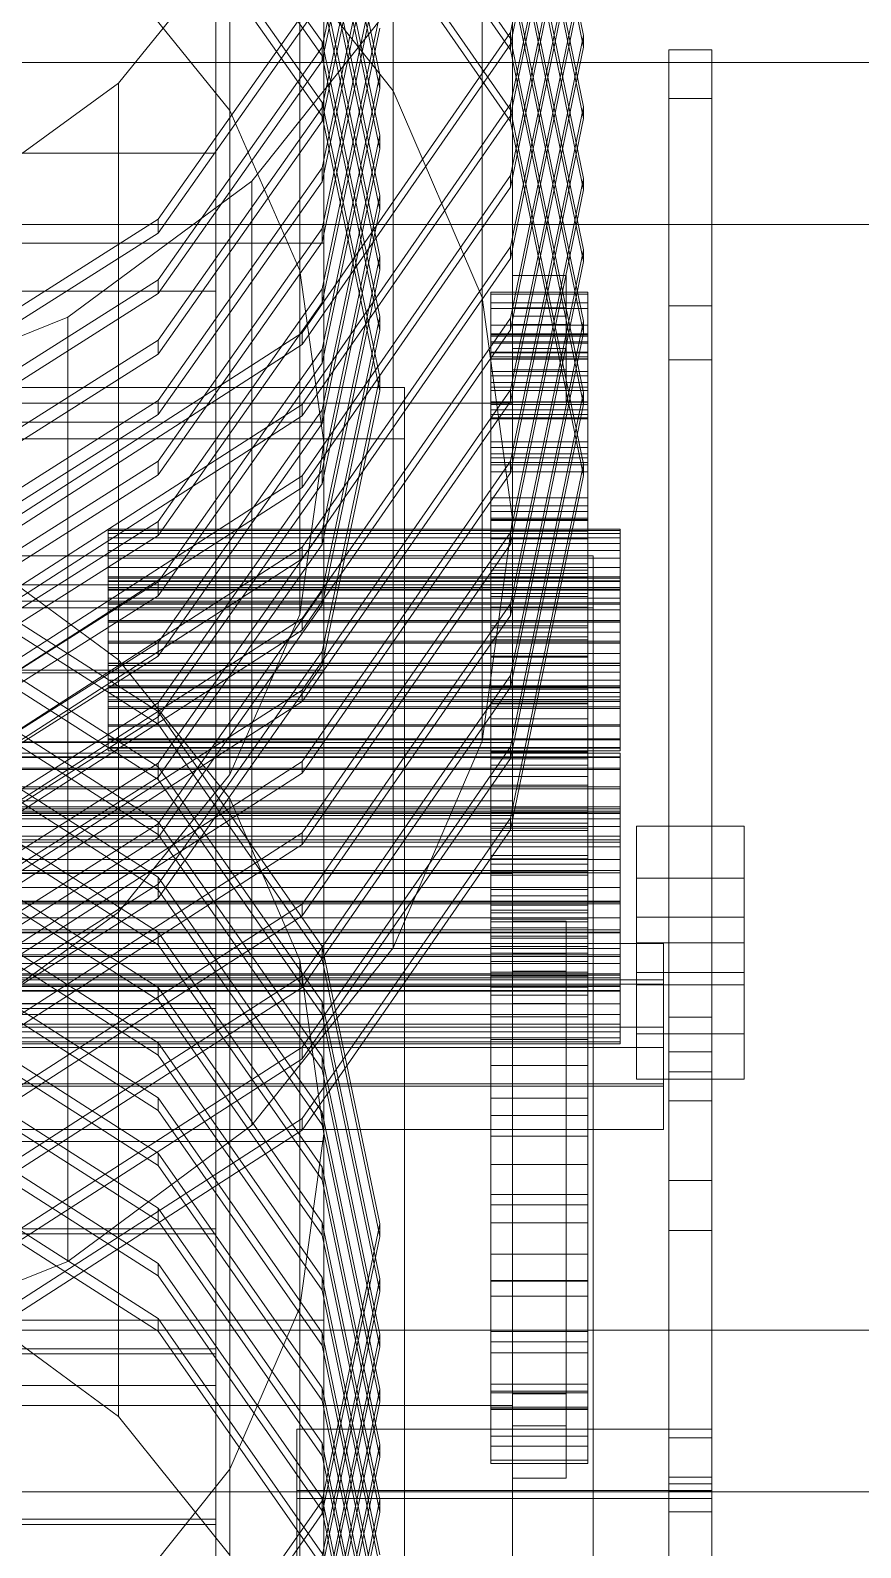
# Model space of a CAD drawing. Header units: millimetres. Extents: x -2500 to 58855, y -53268 to 6837.
# Drawn here: x 705.6 to 859.6, y -32625.3 to -32344 of the extents above; entities that cross this region are included whole.
import ezdxf

# ---------------------------------------------------------------- set-up
doc = ezdxf.new("R2010")
doc.units = ezdxf.units.MM
for name, color, linetype, lineweight in [('frontal_C01', 7, 'Continuous', 0), ('frontal_C02', 7, 'Continuous', 0), ('frontal_C03', 7, 'Continuous', 0), ('frontal_secador', 7, 'Continuous', 0)]:
    doc.layers.add(name, color=color, linetype=linetype, lineweight=lineweight)

msp = doc.modelspace()

# ---------------------------------------------------------------- linework, layer by layer
at = {"layer": 'frontal_C01'}
for p, q in [((742.583, -32358.851), (742.583, -32205.168)), ((755.57, -32388.554), (755.57, -32234.871)), ((760, -32266.746), (760, -32420.43)), ((759.713, -32347.102), (770.4, -32296.202)), ((755.57, -32452.305), (755.57, -32298.621)), ((770.4, -32298.763), (759.713, -32349.664)), ((770.4, -32352.232), (759.713, -32301.332)), ((759.713, -32346.156), (729.278, -32303.005)), ((759.713, -32303.893), (770.4, -32354.794)), ((729.278, -32305.567), (759.713, -32348.718)), ((759.713, -32358.308), (770.4, -32307.408)), ((770.4, -32309.969), (759.713, -32360.87)), ((770.4, -32363.439), (759.713, -32312.538)), ((759.713, -32357.363), (729.278, -32314.211)), ((759.713, -32315.1), (770.4, -32366)), ((729.278, -32316.773), (759.713, -32359.924)), ((759.713, -32369.515), (770.4, -32318.614)), ((770.4, -32321.176), (759.713, -32372.076)), ((770.4, -32374.645), (759.713, -32323.744)), ((759.713, -32326.306), (770.4, -32377.206)), ((721.924, -32353.831), (742.583, -32328.324)), ((740, -32328.308), (740, -32392.343)), ((740, -32328.308), (740, -32525.358)), ((742.583, -32482.008), (742.583, -32328.324)), ((759.713, -32380.721), (770.4, -32329.82)), ((721.924, -32333.345), (742.583, -32358.851)), ((770.4, -32332.382), (759.713, -32383.282)), ((729.278, -32379.048), (759.713, -32335.896)), ((770.4, -32385.851), (759.713, -32334.95)), ((759.713, -32338.458), (729.278, -32381.609)), ((759.713, -32337.512), (770.4, -32388.412)), ((759.713, -32391.927), (770.4, -32341.026)), ((770.4, -32343.588), (759.713, -32394.488)), ((729.278, -32390.254), (759.713, -32347.102)), ((770.4, -32397.057), (759.713, -32346.156)), ((759.713, -32348.718), (759.713, -32346.156)), ((759.713, -32349.664), (759.713, -32347.102)), ((759.713, -32349.664), (729.278, -32392.815)), ((759.713, -32348.718), (770.4, -32399.618)), ((824, -32557.274), (824, -32347.62)), ((824, -32347.62), (832, -32347.62)), ((824, -32347.62), (824, -32405.117)), ((832, -32347.62), (832, -32557.274)), ((832, -32405.117), (832, -32347.62)), ((759.713, -32403.133), (770.4, -32352.232)), ((770.4, -32352.232), (770.4, -32354.794)), ((695, -32373.403), (721.924, -32353.831)), ((721.924, -32507.514), (721.924, -32353.831)), ((770.4, -32354.794), (759.713, -32405.694)), ((729.278, -32401.46), (759.713, -32358.308)), ((770.4, -32408.263), (759.713, -32357.363)), ((759.713, -32359.924), (759.713, -32357.363)), ((759.713, -32360.87), (759.713, -32358.308)), ((759.713, -32360.87), (729.278, -32404.021)), ((742.583, -32358.851), (755.57, -32388.554)), ((759.713, -32359.924), (770.4, -32410.824)), ((759.713, -32414.339), (770.4, -32363.439)), ((770.4, -32363.439), (770.4, -32366)), ((770.4, -32366), (759.713, -32416.9)), ((729.278, -32412.666), (759.713, -32369.515)), ((759.713, -32372.076), (759.713, -32369.515)), ((759.713, -32372.076), (729.278, -32415.227)), ((759.713, -32425.545), (770.4, -32374.645)), ((770.4, -32374.645), (770.4, -32377.206)), ((770.4, -32377.206), (759.713, -32428.106)), ((683.729, -32407.88), (729.278, -32379.048)), ((729.278, -32381.609), (729.278, -32379.048)), ((729.278, -32423.872), (759.713, -32380.721)), ((759.713, -32383.282), (759.713, -32380.721)), ((500, -32383.499), (760, -32383.499)), ((729.278, -32381.609), (683.729, -32410.442)), ((759.713, -32383.282), (729.278, -32426.433)), ((760, -32383.499), (760, -32549.99)), ((760, -32383.499), (760, -32416.657)), ((759.713, -32436.751), (770.4, -32385.851)), ((770.4, -32385.851), (770.4, -32388.412)), ((755.57, -32388.554), (760, -32420.43)), ((770.4, -32388.412), (759.713, -32439.313)), ((795, -32395.456), (795, -32389.457)), ((795, -32389.457), (805, -32389.457)), ((795, -32389.457), (795, -32406.96)), ((805, -32389.457), (805, -32395.456)), ((805, -32406.96), (805, -32389.457)), ((740, -32392.343), (520, -32392.343)), ((683.729, -32419.086), (729.278, -32390.254)), ((729.278, -32392.815), (729.278, -32390.254)), ((729.278, -32435.078), (759.713, -32391.927)), ((740, -32589.393), (740, -32392.343)), ((759.713, -32394.488), (759.713, -32391.927)), ((729.278, -32392.815), (683.729, -32421.648)), ((759.713, -32394.488), (729.278, -32437.639)), ((791, -32392.95), (791, -32392.581)), ((791, -32392.581), (791, -32394.512)), ((791, -32392.581), (809, -32392.581)), ((791, -32395.606), (791, -32392.95)), ((791, -32392.95), (809, -32392.95)), ((791, -32394.512), (791, -32398.67)), ((791, -32394.512), (809, -32394.512)), ((809, -32394.512), (809, -32392.581)), ((809, -32392.581), (809, -32392.95)), ((809, -32392.95), (809, -32395.606)), ((809, -32398.67), (809, -32394.512)), ((759.713, -32447.957), (770.4, -32397.057)), ((770.4, -32397.057), (770.4, -32399.618)), ((791, -32400.446), (791, -32395.606)), ((791, -32395.606), (809, -32395.606)), ((805, -32395.456), (795, -32395.456)), ((795, -32395.456), (795, -32412.959)), ((805, -32395.456), (805, -32412.959)), ((809, -32395.606), (809, -32400.446)), ((770.4, -32399.618), (759.713, -32450.519)), ((791, -32398.67), (791, -32404.895)), ((791, -32398.67), (809, -32398.67)), ((791, -32407.284), (791, -32400.446)), ((791, -32400.446), (809, -32400.446)), ((809, -32404.895), (809, -32398.67)), ((809, -32400.446), (809, -32407.284)), ((683.729, -32430.292), (729.278, -32401.46)), ((729.278, -32404.021), (729.278, -32401.46)), ((729.278, -32446.284), (759.713, -32403.133)), ((759.713, -32405.694), (759.713, -32403.133)), ((729.278, -32404.021), (683.729, -32432.854)), ((759.713, -32405.694), (729.278, -32448.846)), ((791, -32404.895), (791, -32412.947)), ((791, -32404.895), (809, -32404.895)), ((809, -32412.947), (809, -32404.895)), ((832, -32405.117), (824, -32405.117)), ((824, -32405.117), (824, -32614.772)), ((832, -32614.772), (832, -32405.117)), ((759.713, -32459.163), (770.4, -32408.263)), ((770.4, -32408.263), (770.4, -32410.824)), ((791, -32415.858), (791, -32407.284)), ((791, -32407.284), (809, -32407.284)), ((805, -32406.96), (795, -32406.96)), ((795, -32406.96), (795, -32412.959)), ((805, -32412.959), (805, -32406.96)), ((809, -32407.284), (809, -32415.858)), ((485, -32410.253), (775, -32410.253)), ((770.4, -32410.824), (759.713, -32461.725)), ((775, -32410.253), (775, -32653.586)), ((775, -32410.253), (775, -32419.727)), ((791, -32410.783), (791, -32410.167)), ((791, -32410.167), (791, -32413.386)), ((791, -32410.167), (809, -32410.167)), ((791, -32415.209), (791, -32410.783)), ((791, -32410.783), (809, -32410.783)), ((809, -32413.386), (809, -32410.167)), ((809, -32410.167), (809, -32410.783)), ((809, -32410.783), (809, -32415.209)), ((683.729, -32441.499), (729.278, -32412.666)), ((729.278, -32415.227), (729.278, -32412.666)), ((729.278, -32457.49), (759.713, -32414.339)), ((759.713, -32416.9), (759.713, -32414.339)), ((791, -32412.947), (791, -32422.516)), ((791, -32412.947), (809, -32412.947)), ((791, -32413.386), (791, -32420.316)), ((791, -32413.386), (809, -32413.386)), ((795, -32412.959), (805, -32412.959)), ((809, -32422.516), (809, -32412.947)), ((809, -32420.316), (809, -32413.386)), ((760, -32416.657), (500, -32416.657)), ((729.278, -32415.227), (683.729, -32444.06)), ((759.713, -32416.9), (729.278, -32460.052)), ((760, -32583.147), (760, -32416.657)), ((791, -32423.275), (791, -32415.209)), ((791, -32415.209), (809, -32415.209)), ((791, -32425.838), (791, -32415.858)), ((791, -32415.858), (809, -32415.858)), ((809, -32415.209), (809, -32423.275)), ((809, -32415.858), (809, -32425.838)), ((775, -32419.727), (485, -32419.727)), ((760, -32420.43), (755.57, -32452.305)), ((775, -32663.059), (775, -32419.727)), ((791, -32420.316), (791, -32430.69)), ((791, -32420.316), (809, -32420.316)), ((809, -32430.69), (809, -32420.316)), ((791, -32422.516), (791, -32433.237)), ((791, -32422.516), (809, -32422.516)), ((791, -32434.672), (791, -32423.275)), ((791, -32423.275), (809, -32423.275)), ((809, -32433.237), (809, -32422.516)), ((809, -32423.275), (809, -32434.672)), ((683.729, -32452.705), (729.278, -32423.872)), ((729.278, -32426.433), (729.278, -32423.872)), ((729.278, -32468.696), (759.713, -32425.545)), ((759.713, -32428.106), (759.713, -32425.545)), ((791, -32436.841), (791, -32425.838)), ((791, -32425.838), (809, -32425.838)), ((809, -32425.838), (809, -32436.841)), ((729.278, -32426.433), (683.729, -32455.266)), ((759.713, -32428.106), (729.278, -32471.258)), ((791, -32430.69), (791, -32444.11)), ((791, -32430.69), (809, -32430.69)), ((809, -32444.11), (809, -32430.69)), ((791, -32433.237), (791, -32444.695)), ((809, -32433.237), (791, -32433.237)), ((809, -32444.695), (809, -32433.237)), ((683.729, -32463.911), (729.278, -32435.078)), ((720, -32437.289), (720, -32436.48)), ((720, -32436.48), (720, -32436.759)), ((720, -32436.48), (815, -32436.48)), ((720, -32436.759), (720, -32438.107)), ((720, -32436.759), (815, -32436.759)), ((720, -32439.132), (720, -32437.289)), ((720, -32437.289), (815, -32437.289)), ((729.278, -32437.639), (729.278, -32435.078)), ((729.278, -32479.902), (759.713, -32436.751)), ((759.713, -32439.313), (759.713, -32436.751)), ((791, -32448.962), (791, -32434.672)), ((791, -32434.672), (809, -32434.672)), ((791, -32448.443), (791, -32436.841)), ((791, -32436.841), (809, -32436.841)), ((809, -32434.672), (809, -32448.962)), ((809, -32436.841), (809, -32448.443)), ((815, -32436.759), (815, -32436.48)), ((815, -32436.48), (815, -32437.289)), ((815, -32438.107), (815, -32436.759)), ((815, -32437.289), (815, -32439.132)), ((729.278, -32437.639), (683.729, -32466.472)), ((720, -32438.107), (720, -32440.432)), ((720, -32438.107), (815, -32438.107)), ((720, -32441.881), (720, -32439.132)), ((720, -32439.132), (815, -32439.132)), ((759.713, -32439.313), (729.278, -32482.464)), ((815, -32440.432), (815, -32438.107)), ((815, -32439.132), (815, -32441.881)), ((720, -32440.432), (720, -32443.576)), ((720, -32440.432), (815, -32440.432)), ((720, -32445.351), (720, -32441.881)), ((720, -32441.881), (815, -32441.881)), ((815, -32443.576), (815, -32440.432)), ((815, -32441.881), (815, -32445.351)), ((720, -32443.576), (720, -32447.324)), ((720, -32443.576), (815, -32443.576)), ((720, -32449.305), (720, -32445.351)), ((720, -32445.351), (815, -32445.351)), ((791, -32444.11), (791, -32460.06)), ((791, -32444.11), (809, -32444.11)), ((791, -32444.695), (791, -32456.451)), ((791, -32444.695), (809, -32444.695)), ((809, -32460.06), (809, -32444.11)), ((809, -32456.451), (809, -32444.695)), ((815, -32447.324), (815, -32443.576)), ((815, -32445.351), (815, -32449.305)), ((683.729, -32475.117), (729.278, -32446.284)), ((720, -32447.324), (720, -32451.422)), ((815, -32447.324), (720, -32447.324)), ((729.278, -32448.846), (729.278, -32446.284)), ((729.278, -32491.109), (759.713, -32447.957)), ((759.713, -32450.519), (759.713, -32447.957)), ((791, -32460.199), (791, -32448.443)), ((791, -32448.443), (809, -32448.443)), ((809, -32448.443), (809, -32460.199)), ((815, -32451.422), (815, -32447.324)), ((415, -32449.849), (760, -32449.849)), ((729.278, -32448.846), (683.729, -32477.678)), ((720, -32453.472), (720, -32449.305)), ((720, -32449.305), (815, -32449.305)), ((720, -32451.422), (720, -32455.589)), ((720, -32451.422), (815, -32451.422)), ((759.713, -32450.519), (729.278, -32493.67)), ((760, -32449.849), (760, -32462.656)), ((760, -32449.849), (760, -32463.112)), ((791, -32465.596), (791, -32448.962)), ((791, -32448.962), (809, -32448.962)), ((809, -32448.962), (809, -32465.596)), ((815, -32449.305), (815, -32453.472)), ((815, -32455.589), (815, -32451.422)), ((720, -32457.57), (720, -32453.472)), ((720, -32453.472), (815, -32453.472)), ((755.57, -32452.305), (742.583, -32482.008)), ((815, -32453.472), (815, -32457.57)), ((720, -32455.589), (720, -32459.543)), ((720, -32455.589), (815, -32455.589)), ((791, -32456.451), (791, -32468.054)), ((791, -32456.451), (809, -32456.451)), ((809, -32468.054), (809, -32456.451)), ((815, -32459.543), (815, -32455.589)), ((683.729, -32486.323), (729.278, -32457.49)), ((720, -32461.318), (720, -32457.57)), ((720, -32457.57), (815, -32457.57)), ((720, -32459.543), (720, -32463.013)), ((720, -32459.543), (815, -32459.543)), ((729.278, -32460.052), (729.278, -32457.49)), ((729.278, -32502.315), (759.713, -32459.163)), ((759.713, -32461.725), (759.713, -32459.163)), ((815, -32457.57), (815, -32461.318)), ((815, -32463.013), (815, -32459.543)), ((760, -32462.656), (415, -32462.656)), ((729.278, -32460.052), (683.729, -32488.884)), ((720, -32464.462), (720, -32461.318)), ((720, -32461.318), (815, -32461.318)), ((759.713, -32461.725), (729.278, -32504.876)), ((760, -32475.919), (760, -32462.656)), ((791, -32460.06), (791, -32477.927)), ((791, -32460.06), (809, -32460.06)), ((791, -32471.658), (791, -32460.199)), ((791, -32460.199), (809, -32460.199)), ((809, -32477.927), (809, -32460.06)), ((809, -32460.199), (809, -32471.658)), ((815, -32461.318), (815, -32464.462)), ((760, -32463.112), (415, -32463.112)), ((720, -32463.013), (720, -32465.762)), ((720, -32463.013), (815, -32463.013)), ((720, -32466.788), (720, -32464.462)), ((720, -32464.462), (815, -32464.462)), ((760, -32475.919), (760, -32463.112)), ((815, -32465.762), (815, -32463.013)), ((815, -32464.462), (815, -32466.788)), ((720, -32465.762), (720, -32467.605)), ((720, -32465.762), (815, -32465.762)), ((720, -32468.135), (720, -32466.788)), ((720, -32466.788), (815, -32466.788)), ((720, -32467.605), (720, -32468.414)), ((720, -32467.605), (815, -32467.605)), ((720, -32468.414), (720, -32468.135)), ((720, -32468.135), (815, -32468.135)), ((791, -32483.933), (791, -32465.596)), ((791, -32465.596), (809, -32465.596)), ((791, -32468.054), (791, -32479.056)), ((791, -32468.054), (809, -32468.054)), ((809, -32465.596), (809, -32483.933)), ((809, -32479.056), (809, -32468.054)), ((815, -32467.605), (815, -32465.762)), ((815, -32466.788), (815, -32468.135)), ((815, -32468.414), (815, -32467.605)), ((815, -32468.135), (815, -32468.414)), ((683.729, -32497.529), (729.278, -32468.696)), ((720, -32468.414), (815, -32468.414)), ((729.278, -32471.258), (729.278, -32468.696)), ((729.278, -32471.258), (683.729, -32500.091)), ((791, -32482.378), (791, -32471.658)), ((791, -32471.658), (809, -32471.658)), ((809, -32471.658), (809, -32482.378)), ((415, -32475.919), (760, -32475.919)), ((791, -32477.927), (791, -32497.024)), ((809, -32477.927), (791, -32477.927)), ((791, -32479.056), (791, -32489.036)), ((791, -32479.056), (809, -32479.056)), ((809, -32497.024), (809, -32477.927)), ((809, -32489.036), (809, -32479.056)), ((683.729, -32508.735), (729.278, -32479.902)), ((742.583, -32482.008), (721.924, -32507.514)), ((729.278, -32482.464), (729.278, -32479.902)), ((791, -32491.948), (791, -32482.378)), ((791, -32482.378), (809, -32482.378)), ((809, -32482.378), (809, -32491.948)), ((729.278, -32482.464), (683.729, -32511.297)), ((791, -32503.271), (791, -32483.933)), ((791, -32483.933), (809, -32483.933)), ((809, -32483.933), (809, -32503.271)), ((540.5, -32487.99), (815, -32487.99)), ((815, -32488.373), (815, -32487.99)), ((815, -32487.99), (815, -32489.102)), ((540.5, -32488.373), (815, -32488.373)), ((540.5, -32489.102), (815, -32489.102)), ((540.5, -32490.226), (815, -32490.226)), ((791, -32489.036), (791, -32497.61)), ((791, -32489.036), (809, -32489.036)), ((809, -32497.61), (809, -32489.036)), ((815, -32490.226), (815, -32488.373)), ((815, -32489.102), (815, -32491.636)), ((815, -32493.423), (815, -32490.226)), ((540.5, -32491.636), (815, -32491.636)), ((540.5, -32493.423), (815, -32493.423)), ((683.729, -32519.941), (729.278, -32491.109)), ((729.278, -32493.67), (683.729, -32522.503)), ((729.278, -32493.67), (729.278, -32491.109)), ((791, -32499.999), (791, -32491.948)), ((791, -32491.948), (809, -32491.948)), ((809, -32491.948), (809, -32499.999)), ((815, -32491.636), (815, -32495.417)), ((815, -32497.746), (815, -32493.423)), ((540.5, -32495.417), (815, -32495.417)), ((815, -32495.417), (815, -32500.188)), ((540.5, -32497.746), (815, -32497.746)), ((791, -32497.024), (791, -32516.618)), ((791, -32497.024), (809, -32497.024)), ((791, -32497.61), (791, -32504.449)), ((791, -32497.61), (809, -32497.61)), ((809, -32516.618), (809, -32497.024)), ((809, -32504.449), (809, -32497.61)), ((815, -32502.901), (815, -32497.746)), ((540.5, -32500.188), (815, -32500.188)), ((791, -32506.224), (791, -32499.999)), ((791, -32499.999), (809, -32499.999)), ((809, -32499.999), (809, -32506.224)), ((815, -32500.188), (815, -32505.624)), ((818, -32501.227), (838, -32501.227)), ((818, -32518.662), (818, -32501.227)), ((818, -32501.227), (818, -32521.003)), ((838, -32501.227), (838, -32518.662)), ((838, -32521.003), (838, -32501.227)), ((815, -32502.901), (540.5, -32502.901)), ((683.729, -32531.147), (729.278, -32502.315)), ((729.278, -32504.876), (683.729, -32533.709)), ((729.278, -32504.876), (729.278, -32502.315)), ((791, -32522.865), (791, -32503.271)), ((791, -32503.271), (809, -32503.271)), ((791, -32504.449), (791, -32509.289)), ((791, -32504.449), (809, -32504.449)), ((809, -32503.271), (809, -32522.865)), ((809, -32509.289), (809, -32504.449)), ((815, -32508.535), (815, -32502.901)), ((540.5, -32505.624), (815, -32505.624)), ((721.924, -32507.514), (695, -32527.086)), ((791, -32510.382), (791, -32506.224)), ((791, -32506.224), (809, -32506.224)), ((809, -32506.224), (809, -32510.382)), ((815, -32505.624), (815, -32511.354)), ((540.5, -32508.535), (815, -32508.535)), ((791, -32509.289), (791, -32511.944)), ((791, -32509.289), (809, -32509.289)), ((791, -32512.313), (791, -32510.382)), ((791, -32510.382), (809, -32510.382)), ((795, -32515.149), (795, -32509.178)), ((795, -32509.178), (805, -32509.178)), ((795, -32509.178), (795, -32606.486)), ((805, -32509.178), (805, -32515.149)), ((805, -32606.486), (805, -32509.178)), ((809, -32511.944), (809, -32509.289)), ((809, -32510.382), (809, -32512.313)), ((815, -32514.265), (815, -32508.535)), ((540.5, -32511.354), (815, -32511.354)), ((791, -32511.944), (791, -32512.313)), ((791, -32511.944), (809, -32511.944)), ((791, -32512.313), (809, -32512.313)), ((809, -32512.313), (809, -32511.944)), ((815, -32511.354), (815, -32516.988)), ((540.5, -32514.265), (815, -32514.265)), ((805, -32515.149), (795, -32515.149)), ((795, -32515.149), (795, -32612.457)), ((805, -32515.149), (805, -32612.457)), ((815, -32519.701), (815, -32514.265)), ((540.5, -32516.988), (815, -32516.988)), ((791, -32516.618), (791, -32535.955)), ((791, -32516.618), (809, -32516.618)), ((809, -32535.955), (809, -32516.618)), ((815, -32516.988), (815, -32522.142)), ((838, -32518.662), (818, -32518.662)), ((818, -32538.438), (818, -32518.662)), ((838, -32538.438), (838, -32518.662)), ((420, -32520.821), (823, -32520.821)), ((540.5, -32519.701), (815, -32519.701)), ((815, -32524.472), (815, -32519.701)), ((818, -32521.003), (818, -32538.438)), ((838, -32521.003), (818, -32521.003)), ((823, -32520.821), (823, -32528.826)), ((823, -32520.821), (823, -32539.769)), ((838, -32538.438), (838, -32521.003)), ((520, -32524.411), (740, -32524.411)), ((540.5, -32522.142), (815, -32522.142)), ((540.5, -32524.472), (815, -32524.472)), ((740, -32524.411), (740, -32588.446)), ((740, -32524.411), (740, -32583.147)), ((791, -32541.962), (791, -32522.865)), ((791, -32522.865), (809, -32522.865)), ((809, -32522.865), (809, -32541.962)), ((815, -32522.142), (815, -32526.465)), ((815, -32528.253), (815, -32524.472)), ((740, -32525.358), (520, -32525.358)), ((540.5, -32526.465), (815, -32526.465)), ((740, -32589.393), (740, -32525.358)), ((815, -32526.465), (815, -32529.663)), ((824, -32533.398), (824, -32526.995)), ((824, -32526.995), (832, -32526.995)), ((824, -32612.257), (824, -32526.995)), ((832, -32526.995), (832, -32533.398)), ((832, -32526.995), (832, -32612.257)), ((823, -32528.826), (420, -32528.826)), ((540.5, -32528.253), (815, -32528.253)), ((540.5, -32529.663), (815, -32529.663)), ((815, -32530.786), (815, -32528.253)), ((815, -32529.663), (815, -32531.516)), ((823, -32547.773), (823, -32528.826)), ((540.5, -32530.786), (815, -32530.786)), ((540.5, -32531.516), (815, -32531.516)), ((540.5, -32531.899), (815, -32531.899)), ((815, -32531.899), (815, -32530.786)), ((815, -32531.516), (815, -32531.899)), ((832, -32533.398), (824, -32533.398)), ((824, -32533.398), (824, -32618.66)), ((832, -32618.66), (832, -32533.398)), ((791, -32535.955), (791, -32554.293)), ((791, -32535.955), (809, -32535.955)), ((809, -32554.293), (809, -32535.955)), ((818, -32538.438), (838, -32538.438)), ((823, -32539.769), (420, -32539.769)), ((823, -32547.773), (823, -32539.769)), ((791, -32559.829), (791, -32541.962)), ((791, -32541.962), (809, -32541.962)), ((809, -32541.962), (809, -32559.829)), ((420, -32547.773), (823, -32547.773)), ((760, -32549.99), (500, -32549.99)), ((760, -32583.147), (760, -32549.99)), ((791, -32554.293), (791, -32570.926)), ((791, -32554.293), (809, -32554.293)), ((809, -32570.926), (809, -32554.293)), ((832, -32557.274), (824, -32557.274)), ((824, -32557.274), (824, -32614.772)), ((832, -32557.274), (832, -32614.772)), ((791, -32575.778), (791, -32559.829)), ((791, -32559.829), (809, -32559.829)), ((809, -32559.829), (809, -32575.778)), ((791, -32570.926), (791, -32585.216)), ((791, -32570.926), (809, -32570.926)), ((809, -32585.216), (809, -32570.926)), ((791, -32589.198), (791, -32575.778)), ((791, -32575.778), (809, -32575.778)), ((809, -32575.778), (809, -32589.198)), ((500, -32583.147), (760, -32583.147)), ((740, -32583.147), (520, -32583.147)), ((740, -32647.182), (740, -32583.147)), ((791, -32585.216), (791, -32596.614)), ((791, -32585.216), (809, -32585.216)), ((809, -32596.614), (809, -32585.216)), ((740, -32588.446), (520, -32588.446)), ((740, -32647.182), (740, -32588.446)), ((791, -32599.572), (791, -32589.198)), ((791, -32589.198), (809, -32589.198)), ((809, -32589.198), (809, -32599.572)), ((520, -32589.393), (740, -32589.393)), ((791, -32596.614), (791, -32604.68)), ((791, -32596.614), (809, -32596.614)), ((809, -32604.68), (809, -32596.614)), ((791, -32606.502), (791, -32599.572)), ((791, -32599.572), (809, -32599.572)), ((809, -32599.572), (809, -32606.502)), ((755, -32616.178), (755, -32603.371)), ((755, -32603.371), (832, -32603.371)), ((755, -32614.739), (755, -32603.371)), ((832, -32603.371), (832, -32616.178)), ((832, -32603.371), (832, -32614.739)), ((791, -32604.68), (791, -32609.106)), ((791, -32604.68), (809, -32604.68)), ((809, -32609.106), (809, -32604.68)), ((791, -32609.721), (791, -32606.502)), ((791, -32606.502), (809, -32606.502)), ((805, -32606.486), (795, -32606.486)), ((795, -32606.486), (795, -32612.457)), ((805, -32612.457), (805, -32606.486)), ((809, -32606.502), (809, -32609.721)), ((791, -32609.106), (791, -32609.721)), ((791, -32609.106), (809, -32609.106)), ((791, -32609.721), (809, -32609.721)), ((809, -32609.721), (809, -32609.106)), ((795, -32612.457), (805, -32612.457)), ((832, -32612.257), (824, -32612.257)), ((824, -32612.257), (824, -32618.66)), ((832, -32618.66), (832, -32612.257)), ((832, -32614.739), (755, -32614.739)), ((755, -32614.739), (755, -32627.546)), ((832, -32616.178), (755, -32616.178)), ((755, -32616.178), (755, -32627.546)), ((824, -32614.772), (832, -32614.772)), ((832, -32627.546), (832, -32614.739)), ((832, -32627.546), (832, -32616.178)), ((824, -32618.66), (832, -32618.66))]:
    msp.add_line(p, q, dxfattribs=at)
at = {"layer": 'frontal_C02'}
for p, q in [((729.278, -32470.322), (683.729, -32441.216)), ((721.924, -32460.695), (695, -32440.938)), ((683.729, -32443.554), (729.278, -32472.66)), ((729.278, -32480.551), (683.729, -32451.445)), ((683.729, -32453.783), (729.278, -32482.889)), ((729.278, -32490.78), (683.729, -32461.674)), ((742.583, -32486.444), (721.924, -32460.695)), ((721.924, -32600.983), (721.924, -32460.695)), ((683.729, -32464.012), (729.278, -32493.119)), ((759.713, -32513.882), (729.278, -32470.322)), ((729.278, -32472.66), (729.278, -32470.322)), ((729.278, -32501.01), (683.729, -32471.904)), ((729.278, -32472.66), (759.713, -32516.22)), ((683.729, -32474.242), (729.278, -32503.348)), ((729.278, -32511.239), (683.729, -32482.133)), ((759.713, -32524.111), (729.278, -32480.551)), ((729.278, -32482.889), (729.278, -32480.551)), ((683.729, -32484.471), (729.278, -32513.577)), ((729.278, -32482.889), (759.713, -32526.449)), ((755.57, -32516.428), (742.583, -32486.444)), ((742.583, -32626.731), (742.583, -32486.444)), ((759.713, -32534.341), (729.278, -32490.78)), ((729.278, -32493.119), (729.278, -32490.78)), ((729.278, -32521.468), (683.729, -32492.362)), ((729.278, -32493.119), (759.713, -32536.679)), ((683.729, -32494.7), (729.278, -32523.806)), ((759.713, -32544.57), (729.278, -32501.01)), ((729.278, -32503.348), (729.278, -32501.01)), ((729.278, -32531.698), (683.729, -32502.592)), ((683.729, -32504.93), (729.278, -32534.036)), ((729.278, -32503.348), (759.713, -32546.908)), ((729.278, -32541.927), (683.729, -32512.821)), ((759.713, -32554.799), (729.278, -32511.239)), ((729.278, -32513.577), (729.278, -32511.239)), ((683.729, -32515.159), (729.278, -32544.265)), ((729.278, -32513.577), (759.713, -32557.137)), ((770.4, -32565.265), (759.713, -32513.882)), ((759.713, -32516.22), (759.713, -32513.882)), ((760, -32548.606), (755.57, -32516.428)), ((755.57, -32656.716), (755.57, -32516.428)), ((759.713, -32516.22), (770.4, -32567.603)), ((759.713, -32565.029), (729.278, -32521.468)), ((729.278, -32523.806), (729.278, -32521.468)), ((729.278, -32552.156), (683.729, -32523.05)), ((729.278, -32523.806), (759.713, -32567.367)), ((770.4, -32575.494), (759.713, -32524.111)), ((759.713, -32526.449), (759.713, -32524.111)), ((683.729, -32525.388), (729.278, -32554.494)), ((759.713, -32526.449), (770.4, -32577.832)), ((759.713, -32575.258), (729.278, -32531.698)), ((729.278, -32534.036), (729.278, -32531.698)), ((729.278, -32562.385), (683.729, -32533.279)), ((683.729, -32535.618), (729.278, -32564.724)), ((729.278, -32534.036), (759.713, -32577.596)), ((770.4, -32585.723), (759.713, -32534.341)), ((759.713, -32536.679), (759.713, -32534.341)), ((759.713, -32536.679), (770.4, -32588.062)), ((729.278, -32572.615), (683.729, -32543.509)), ((759.713, -32585.487), (729.278, -32541.927)), ((729.278, -32544.265), (729.278, -32541.927)), ((729.278, -32544.265), (759.713, -32587.825)), ((683.729, -32545.847), (729.278, -32574.953)), ((770.4, -32595.953), (759.713, -32544.57)), ((759.713, -32546.908), (759.713, -32544.57)), ((759.713, -32546.908), (770.4, -32598.291)), ((755.57, -32580.783), (760, -32548.606)), ((760, -32548.606), (760, -32688.893)), ((759.713, -32595.716), (729.278, -32552.156)), ((729.278, -32554.494), (729.278, -32552.156)), ((729.278, -32582.844), (683.729, -32553.738)), ((729.278, -32554.494), (759.713, -32598.055)), ((770.4, -32606.182), (759.713, -32554.799)), ((759.713, -32557.137), (759.713, -32554.799)), ((683.729, -32556.076), (729.278, -32585.182)), ((759.713, -32557.137), (770.4, -32608.52)), ((759.713, -32605.946), (729.278, -32562.385)), ((729.278, -32564.724), (729.278, -32562.385)), ((729.278, -32564.724), (759.713, -32608.284)), ((770.4, -32616.411), (759.713, -32565.029)), ((759.713, -32567.367), (759.713, -32565.029)), ((759.713, -32616.648), (770.4, -32565.265)), ((770.4, -32565.265), (770.4, -32567.603)), ((759.713, -32567.367), (770.4, -32618.749)), ((770.4, -32567.603), (759.713, -32618.986)), ((759.713, -32616.175), (729.278, -32572.615)), ((729.278, -32574.953), (729.278, -32572.615)), ((729.278, -32574.953), (759.713, -32618.513)), ((770.4, -32626.641), (759.713, -32575.258)), ((759.713, -32577.596), (759.713, -32575.258)), ((759.713, -32626.877), (770.4, -32575.494)), ((759.713, -32577.596), (770.4, -32628.979)), ((770.4, -32577.832), (759.713, -32629.215)), ((770.4, -32575.494), (770.4, -32577.832)), ((742.583, -32610.768), (755.57, -32580.783)), ((755.57, -32721.071), (755.57, -32580.783)), ((695, -32581.226), (721.924, -32600.983)), ((759.713, -32626.404), (729.278, -32582.844)), ((729.278, -32585.182), (729.278, -32582.844)), ((729.278, -32585.182), (759.713, -32628.742)), ((770.4, -32636.87), (759.713, -32585.487)), ((759.713, -32587.825), (759.713, -32585.487)), ((759.713, -32637.106), (770.4, -32585.723)), ((770.4, -32585.723), (770.4, -32588.062)), ((759.713, -32587.825), (770.4, -32639.208)), ((770.4, -32588.062), (759.713, -32639.444)), ((520, -32595.279), (740, -32595.279)), ((740, -32595.279), (740, -32653.732)), ((740, -32595.279), (740, -32794.198)), ((770.4, -32647.099), (759.713, -32595.716)), ((759.713, -32598.055), (759.713, -32595.716)), ((759.713, -32647.336), (770.4, -32595.953)), ((770.4, -32595.953), (770.4, -32598.291)), ((759.713, -32598.055), (770.4, -32649.437)), ((770.4, -32598.291), (759.713, -32649.674)), ((721.924, -32600.983), (742.583, -32626.731)), ((770.4, -32657.328), (759.713, -32605.946)), ((759.713, -32608.284), (759.713, -32605.946)), ((759.713, -32657.565), (770.4, -32606.182)), ((770.4, -32606.182), (770.4, -32608.52)), ((759.713, -32608.284), (770.4, -32659.667)), ((770.4, -32608.52), (759.713, -32659.903)), ((721.924, -32636.516), (742.583, -32610.768)), ((742.583, -32751.055), (742.583, -32610.768)), ((824, -32822.725), (824, -32613.514)), ((824, -32613.514), (832, -32613.514)), ((824, -32613.514), (824, -32700.334)), ((832, -32613.514), (832, -32822.725)), ((832, -32700.334), (832, -32613.514)), ((729.278, -32660.208), (759.713, -32616.648)), ((770.4, -32667.558), (759.713, -32616.175)), ((759.713, -32618.513), (759.713, -32616.175)), ((759.713, -32667.794), (770.4, -32616.411)), ((759.713, -32618.986), (759.713, -32616.648)), ((770.4, -32616.411), (770.4, -32618.749)), ((759.713, -32618.986), (729.278, -32662.546)), ((759.713, -32618.513), (770.4, -32669.896)), ((770.4, -32618.749), (759.713, -32670.132))]:
    msp.add_line(p, q, dxfattribs=at)
at = {"layer": 'frontal_C03'}
for p, q in [((772.894, -32355.196), (772.894, -32180.145)), ((789.378, -32393.52), (789.378, -32218.47)), ((795, -32259.597), (795, -32434.648)), ((794.635, -32344.437), (808.2, -32278.763)), ((808.2, -32344.968), (794.635, -32279.293)), ((808.2, -32280.917), (794.635, -32346.592)), ((794.635, -32281.448), (808.2, -32347.122)), ((794.635, -32345.498), (756.006, -32289.822)), ((756.006, -32291.976), (794.635, -32347.653)), ((794.635, -32357.678), (808.2, -32292.004)), ((808.2, -32358.209), (794.635, -32292.534)), ((808.2, -32294.158), (794.635, -32359.833)), ((794.635, -32294.689), (808.2, -32360.363)), ((789.378, -32475.775), (789.378, -32300.724)), ((794.635, -32358.739), (756.006, -32303.063)), ((756.006, -32305.217), (794.635, -32360.894)), ((794.635, -32370.919), (808.2, -32305.245)), ((808.2, -32371.45), (794.635, -32305.775)), ((808.2, -32307.399), (794.635, -32373.074)), ((794.635, -32307.93), (808.2, -32373.604)), ((740, -32312.911), (740, -32366.773)), ((740, -32312.911), (740, -32567.157)), ((794.635, -32384.16), (808.2, -32318.486)), ((808.2, -32384.691), (794.635, -32319.016)), ((808.2, -32320.64), (794.635, -32386.315)), ((794.635, -32321.171), (808.2, -32386.845)), ((746.673, -32322.286), (772.894, -32355.196)), ((794.635, -32397.402), (808.2, -32331.727)), ((808.2, -32397.932), (794.635, -32332.257)), ((808.2, -32333.881), (794.635, -32399.556)), ((794.635, -32334.412), (808.2, -32400.086)), ((746.673, -32371.959), (772.894, -32339.049)), ((772.894, -32514.1), (772.894, -32339.049)), ((756.006, -32400.114), (794.635, -32344.437)), ((794.635, -32346.592), (794.635, -32344.437)), ((794.635, -32346.592), (756.006, -32402.268)), ((794.635, -32410.643), (808.2, -32344.968)), ((808.2, -32411.173), (794.635, -32345.498)), ((794.635, -32347.653), (794.635, -32345.498)), ((808.2, -32347.122), (794.635, -32412.797)), ((808.2, -32344.968), (808.2, -32347.122)), ((794.635, -32347.653), (808.2, -32413.327)), ((772.894, -32355.196), (789.378, -32393.52)), ((756.006, -32413.355), (794.635, -32357.678)), ((794.635, -32359.833), (794.635, -32357.678)), ((794.635, -32423.884), (808.2, -32358.209)), ((808.2, -32358.209), (808.2, -32360.363)), ((824, -32566.52), (824, -32356.637)), ((824, -32356.637), (832, -32356.637)), ((824, -32356.637), (824, -32395.058)), ((832, -32356.637), (832, -32566.52)), ((832, -32395.058), (832, -32356.637)), ((794.635, -32359.833), (756.006, -32415.509)), ((808.2, -32424.414), (794.635, -32358.739)), ((794.635, -32360.894), (794.635, -32358.739)), ((808.2, -32360.363), (794.635, -32426.038)), ((794.635, -32360.894), (808.2, -32426.568)), ((740, -32366.773), (520, -32366.773)), ((740, -32621.019), (740, -32366.773)), ((712.5, -32397.212), (746.673, -32371.959)), ((746.673, -32547.01), (746.673, -32371.959)), ((756.006, -32426.596), (794.635, -32370.919)), ((794.635, -32373.074), (794.635, -32370.919)), ((794.635, -32437.125), (808.2, -32371.45)), ((808.2, -32371.45), (808.2, -32373.604)), ((794.635, -32373.074), (756.006, -32428.75)), ((808.2, -32373.604), (794.635, -32439.279)), ((756.006, -32439.837), (794.635, -32384.16)), ((794.635, -32386.315), (756.006, -32441.991)), ((794.635, -32386.315), (794.635, -32384.16)), ((794.635, -32450.366), (808.2, -32384.691)), ((808.2, -32384.691), (808.2, -32386.845)), ((808.2, -32386.845), (794.635, -32452.52)), ((789.378, -32393.52), (795, -32434.648)), ((832, -32395.058), (824, -32395.058)), ((824, -32395.058), (824, -32604.942)), ((832, -32604.942), (832, -32395.058)), ((672.705, -32413.086), (712.5, -32397.212)), ((712.5, -32572.263), (712.5, -32397.212)), ((756.006, -32453.078), (794.635, -32397.402)), ((794.635, -32399.556), (794.635, -32397.402)), ((794.635, -32463.607), (808.2, -32397.932)), ((805, -32397), (795, -32397)), ((795, -32397), (795, -32403)), ((795, -32398.579), (795, -32397)), ((805, -32403), (805, -32397)), ((805, -32397), (805, -32398.579)), ((808.2, -32397.932), (808.2, -32400.086)), ((698.194, -32437.315), (756.006, -32400.114)), ((794.635, -32399.556), (756.006, -32455.232)), ((756.006, -32402.268), (756.006, -32400.114)), ((791, -32403.695), (791, -32400.291)), ((791, -32400.291), (791, -32400.719)), ((791, -32400.291), (809, -32400.291)), ((791, -32400.719), (791, -32404.963)), ((791, -32400.719), (809, -32400.719)), ((808.2, -32400.086), (794.635, -32465.761)), ((795, -32404.579), (795, -32398.579)), ((795, -32398.579), (805, -32398.579)), ((805, -32398.579), (805, -32404.579)), ((809, -32400.719), (809, -32400.291)), ((809, -32400.291), (809, -32403.695)), ((809, -32404.963), (809, -32400.719)), ((756.006, -32402.268), (698.194, -32439.47)), ((791, -32403.795), (791, -32401.753)), ((791, -32401.753), (791, -32402.01)), ((791, -32401.753), (809, -32401.753)), ((791, -32402.01), (791, -32404.556)), ((791, -32402.01), (809, -32402.01)), ((795, -32403), (805, -32403)), ((795, -32404.579), (795, -32403)), ((805, -32404.579), (805, -32403)), ((809, -32402.01), (809, -32401.753)), ((809, -32401.753), (809, -32403.795)), ((809, -32404.556), (809, -32402.01)), ((791, -32410.799), (791, -32403.695)), ((791, -32403.695), (809, -32403.695)), ((791, -32408.058), (791, -32403.795)), ((791, -32403.795), (809, -32403.795)), ((791, -32404.556), (791, -32409.294)), ((791, -32404.556), (809, -32404.556)), ((791, -32404.963), (791, -32412.859)), ((791, -32404.963), (809, -32404.963)), ((805, -32404.579), (795, -32404.579)), ((809, -32403.695), (809, -32410.799)), ((809, -32403.795), (809, -32408.058)), ((809, -32409.294), (809, -32404.556)), ((809, -32412.859), (809, -32404.963)), ((791, -32414.377), (791, -32408.058)), ((791, -32408.058), (809, -32408.058)), ((791, -32409.294), (791, -32416.041)), ((791, -32409.294), (809, -32409.294)), ((809, -32408.058), (809, -32414.377)), ((809, -32416.041), (809, -32409.294)), ((756.006, -32466.319), (794.635, -32410.643)), ((791, -32421.331), (791, -32410.799)), ((791, -32410.799), (809, -32410.799)), ((794.635, -32412.797), (794.635, -32410.643)), ((794.635, -32476.848), (808.2, -32411.173)), ((808.2, -32411.173), (808.2, -32413.327)), ((809, -32410.799), (809, -32421.331)), ((465, -32413.115), (795, -32413.115)), ((698.194, -32450.556), (756.006, -32413.355)), ((794.635, -32412.797), (756.006, -32468.473)), ((756.006, -32415.509), (756.006, -32413.355)), ((791, -32412.859), (791, -32424.103)), ((791, -32412.859), (809, -32412.859)), ((791, -32422.511), (791, -32414.377)), ((791, -32414.377), (809, -32414.377)), ((808.2, -32413.327), (794.635, -32479.002)), ((795, -32413.115), (795, -32598.938)), ((795, -32413.115), (795, -32446.822)), ((809, -32424.103), (809, -32412.859)), ((809, -32414.377), (809, -32422.511)), ((756.006, -32415.509), (698.194, -32452.711)), ((791, -32416.041), (791, -32424.537)), ((791, -32416.041), (809, -32416.041)), ((809, -32424.537), (809, -32416.041)), ((791, -32434.887), (791, -32421.331)), ((791, -32421.331), (809, -32421.331)), ((791, -32432.146), (791, -32422.511)), ((791, -32422.511), (809, -32422.511)), ((809, -32421.331), (809, -32434.887)), ((809, -32422.511), (809, -32432.146)), ((756.006, -32479.56), (794.635, -32423.884)), ((794.635, -32426.038), (756.006, -32481.714)), ((791, -32424.103), (791, -32438.265)), ((791, -32424.103), (809, -32424.103)), ((791, -32424.537), (791, -32434.458)), ((791, -32424.537), (809, -32424.537)), ((794.635, -32426.038), (794.635, -32423.884)), ((794.635, -32490.089), (808.2, -32424.414)), ((808.2, -32424.414), (808.2, -32426.568)), ((809, -32438.265), (809, -32424.103)), ((809, -32434.458), (809, -32424.537)), ((698.194, -32463.797), (756.006, -32426.596)), ((756.006, -32428.75), (698.194, -32465.952)), ((756.006, -32428.75), (756.006, -32426.596)), ((808.2, -32426.568), (794.635, -32492.243)), ((791, -32442.911), (791, -32432.146)), ((791, -32432.146), (809, -32432.146)), ((791, -32434.458), (791, -32445.42)), ((791, -32434.458), (809, -32434.458)), ((809, -32432.146), (809, -32442.911)), ((809, -32445.42), (809, -32434.458)), ((756.006, -32492.801), (794.635, -32437.125)), ((795, -32434.648), (789.378, -32475.775)), ((791, -32450.945), (791, -32434.887)), ((791, -32434.887), (809, -32434.887)), ((794.635, -32439.279), (794.635, -32437.125)), ((809, -32434.887), (809, -32450.945)), ((698.194, -32477.038), (756.006, -32439.837)), ((794.635, -32439.279), (756.006, -32494.955)), ((756.006, -32441.991), (756.006, -32439.837)), ((791, -32438.265), (791, -32454.798)), ((791, -32438.265), (809, -32438.265)), ((809, -32454.798), (809, -32438.265)), ((450, -32441.435), (810, -32441.435)), ((756.006, -32441.991), (698.194, -32479.193)), ((791, -32454.394), (791, -32442.911)), ((791, -32442.911), (809, -32442.911)), ((809, -32442.911), (809, -32454.394)), ((810, -32441.435), (810, -32691.893)), ((810, -32441.435), (810, -32451.066)), ((720, -32446.17), (720, -32445.58)), ((720, -32445.58), (720, -32446.08)), ((720, -32445.58), (815, -32445.58)), ((791, -32445.42), (791, -32457.004)), ((809, -32445.42), (791, -32445.42)), ((809, -32457.004), (809, -32445.42)), ((815, -32446.08), (815, -32445.58)), ((815, -32445.58), (815, -32446.17)), ((795, -32446.822), (465, -32446.822)), ((720, -32446.08), (720, -32447.636)), ((720, -32446.08), (815, -32446.08)), ((720, -32447.81), (720, -32446.17)), ((720, -32446.17), (815, -32446.17)), ((720, -32447.636), (720, -32450.143)), ((720, -32447.636), (815, -32447.636)), ((720, -32450.389), (720, -32447.81)), ((720, -32447.81), (815, -32447.81)), ((795, -32632.645), (795, -32446.822)), ((815, -32447.636), (815, -32446.08)), ((815, -32446.17), (815, -32447.81)), ((815, -32450.143), (815, -32447.636)), ((815, -32447.81), (815, -32450.389)), ((810, -32451.066), (450, -32451.066)), ((720, -32450.143), (720, -32453.428)), ((720, -32450.143), (815, -32450.143)), ((720, -32453.73), (720, -32450.389)), ((720, -32450.389), (815, -32450.389)), ((756.006, -32506.042), (794.635, -32450.366)), ((791, -32468.888), (791, -32450.945)), ((791, -32450.945), (809, -32450.945)), ((794.635, -32452.52), (794.635, -32450.366)), ((809, -32450.945), (809, -32468.888)), ((810, -32701.523), (810, -32451.066)), ((815, -32453.428), (815, -32450.143)), ((815, -32450.389), (815, -32453.73)), ((698.194, -32490.28), (756.006, -32453.078)), ((720, -32453.428), (720, -32457.27)), ((720, -32453.428), (815, -32453.428)), ((720, -32457.606), (720, -32453.73)), ((720, -32453.73), (815, -32453.73)), ((794.635, -32452.52), (756.006, -32508.196)), ((756.006, -32455.232), (756.006, -32453.078)), ((815, -32457.27), (815, -32453.428)), ((815, -32453.73), (815, -32457.606)), ((756.006, -32455.232), (698.194, -32492.434)), ((791, -32466.154), (791, -32454.394)), ((791, -32454.394), (809, -32454.394)), ((791, -32454.798), (791, -32473.069)), ((791, -32454.798), (809, -32454.798)), ((791, -32457.004), (791, -32468.763)), ((791, -32457.004), (809, -32457.004)), ((809, -32454.394), (809, -32466.154)), ((809, -32473.069), (809, -32454.798)), ((809, -32468.763), (809, -32457.004)), ((720, -32457.27), (720, -32461.405)), ((815, -32457.27), (720, -32457.27)), ((720, -32461.753), (720, -32457.606)), ((720, -32457.606), (815, -32457.606)), ((815, -32461.405), (815, -32457.27)), ((815, -32457.606), (815, -32461.753)), ((720, -32461.405), (720, -32465.551)), ((720, -32461.405), (815, -32461.405)), ((720, -32465.888), (720, -32461.753)), ((720, -32461.753), (815, -32461.753)), ((815, -32465.551), (815, -32461.405)), ((815, -32461.753), (815, -32465.888)), ((720, -32465.551), (720, -32469.427)), ((720, -32465.551), (815, -32465.551)), ((756.006, -32519.283), (794.635, -32463.607)), ((794.635, -32465.761), (794.635, -32463.607)), ((815, -32469.427), (815, -32465.551)), ((698.194, -32503.521), (756.006, -32466.319)), ((720, -32469.729), (720, -32465.888)), ((720, -32465.888), (815, -32465.888)), ((794.635, -32465.761), (756.006, -32521.437)), ((756.006, -32468.473), (756.006, -32466.319)), ((791, -32477.737), (791, -32466.154)), ((791, -32466.154), (809, -32466.154)), ((809, -32466.154), (809, -32477.737)), ((815, -32465.888), (815, -32469.729)), ((756.006, -32468.473), (698.194, -32505.675)), ((720, -32469.427), (720, -32472.769)), ((720, -32469.427), (815, -32469.427)), ((720, -32473.015), (720, -32469.729)), ((720, -32469.729), (815, -32469.729)), ((791, -32468.763), (791, -32480.246)), ((791, -32468.763), (809, -32468.763)), ((791, -32488.026), (791, -32468.888)), ((791, -32468.888), (809, -32468.888)), ((809, -32480.246), (809, -32468.763)), ((809, -32468.888), (809, -32488.026)), ((815, -32472.769), (815, -32469.427)), ((815, -32469.729), (815, -32473.015)), ((720, -32472.769), (720, -32475.347)), ((720, -32472.769), (815, -32472.769)), ((720, -32475.521), (720, -32473.015)), ((720, -32473.015), (815, -32473.015)), ((791, -32473.069), (791, -32492.375)), ((809, -32473.069), (791, -32473.069)), ((809, -32492.375), (809, -32473.069)), ((815, -32475.347), (815, -32472.769)), ((815, -32473.015), (815, -32475.521)), ((415, -32476.071), (795, -32476.071)), ((720, -32475.347), (720, -32476.987)), ((720, -32475.347), (815, -32475.347)), ((720, -32477.078), (720, -32475.521)), ((720, -32475.521), (815, -32475.521)), ((789.378, -32475.775), (772.894, -32514.1)), ((795, -32476.071), (795, -32486.843)), ((795, -32476.071), (795, -32489.553)), ((815, -32476.987), (815, -32475.347)), ((815, -32475.521), (815, -32477.078)), ((510, -32478.001), (815, -32478.001)), ((510, -32478.689), (815, -32478.689)), ((510, -32478.813), (815, -32478.813)), ((698.194, -32516.762), (756.006, -32479.56)), ((720, -32476.987), (720, -32477.578)), ((720, -32476.987), (815, -32476.987)), ((720, -32477.578), (720, -32477.078)), ((720, -32477.078), (815, -32477.078)), ((720, -32477.578), (815, -32477.578)), ((756.006, -32532.524), (794.635, -32476.848)), ((794.635, -32479.002), (756.006, -32534.678)), ((756.006, -32481.714), (756.006, -32479.56)), ((791, -32488.7), (791, -32477.737)), ((791, -32477.737), (809, -32477.737)), ((794.635, -32479.002), (794.635, -32476.848)), ((809, -32477.737), (809, -32488.7)), ((815, -32477.578), (815, -32476.987)), ((815, -32477.078), (815, -32477.578)), ((815, -32478.689), (815, -32478.001)), ((815, -32478.001), (815, -32478.813)), ((815, -32480.829), (815, -32478.689)), ((815, -32478.813), (815, -32481.068)), ((510, -32480.829), (815, -32480.829)), ((510, -32481.068), (815, -32481.068)), ((756.006, -32481.714), (698.194, -32518.916)), ((791, -32480.246), (791, -32491.012)), ((791, -32480.246), (809, -32480.246)), ((809, -32491.012), (809, -32480.246)), ((815, -32484.275), (815, -32480.829)), ((815, -32481.068), (815, -32484.614)), ((510, -32484.275), (815, -32484.275)), ((510, -32484.614), (815, -32484.614)), ((815, -32488.793), (815, -32484.275)), ((815, -32484.614), (815, -32489.208)), ((795, -32486.843), (415, -32486.843)), ((791, -32507.625), (791, -32488.026)), ((791, -32488.026), (809, -32488.026)), ((795, -32500.326), (795, -32486.843)), ((809, -32488.026), (809, -32507.625)), ((795, -32489.553), (415, -32489.553)), ((510, -32488.793), (815, -32488.793)), ((510, -32489.208), (815, -32489.208)), ((756.006, -32545.765), (794.635, -32490.089)), ((791, -32498.62), (791, -32488.7)), ((791, -32488.7), (809, -32488.7)), ((794.635, -32492.243), (794.635, -32490.089)), ((795, -32500.326), (795, -32489.553)), ((809, -32488.7), (809, -32498.62)), ((815, -32494.075), (815, -32488.793)), ((815, -32489.208), (815, -32494.537)), ((698.194, -32530.003), (756.006, -32492.801)), ((794.635, -32492.243), (756.006, -32547.919)), ((756.006, -32494.955), (756.006, -32492.801)), ((791, -32491.012), (791, -32500.646)), ((791, -32491.012), (809, -32491.012)), ((791, -32492.375), (791, -32511.974)), ((791, -32492.375), (809, -32492.375)), ((809, -32500.646), (809, -32491.012)), ((809, -32511.974), (809, -32492.375)), ((818, -32491.556), (838, -32491.556)), ((818, -32508.444), (818, -32491.556)), ((818, -32491.556), (818, -32513.176)), ((838, -32491.556), (838, -32508.444)), ((838, -32513.176), (838, -32491.556)), ((815, -32494.075), (510, -32494.075)), ((510, -32494.537), (815, -32494.537)), ((756.006, -32494.955), (698.194, -32532.157)), ((815, -32499.761), (815, -32494.075)), ((815, -32494.537), (815, -32500.239)), ((791, -32507.117), (791, -32498.62)), ((791, -32498.62), (809, -32498.62)), ((809, -32498.62), (809, -32507.117)), ((415, -32500.326), (795, -32500.326)), ((510, -32499.761), (815, -32499.761)), ((510, -32500.239), (815, -32500.239)), ((791, -32500.646), (791, -32508.78)), ((791, -32500.646), (809, -32500.646)), ((809, -32508.78), (809, -32500.646)), ((815, -32505.463), (815, -32499.761)), ((815, -32500.239), (815, -32505.925)), ((510, -32505.463), (815, -32505.463)), ((510, -32505.925), (815, -32505.925)), ((698.194, -32543.244), (756.006, -32506.042)), ((756.006, -32508.196), (756.006, -32506.042)), ((791, -32513.863), (791, -32507.117)), ((791, -32507.117), (809, -32507.117)), ((791, -32526.931), (791, -32507.625)), ((791, -32507.625), (809, -32507.625)), ((809, -32507.117), (809, -32513.863)), ((809, -32507.625), (809, -32526.931)), ((815, -32510.792), (815, -32505.463)), ((815, -32505.925), (815, -32511.207)), ((756.006, -32508.196), (698.194, -32545.398)), ((791, -32508.78), (791, -32515.099)), ((791, -32508.78), (809, -32508.78)), ((809, -32515.099), (809, -32508.78)), ((838, -32508.444), (818, -32508.444)), ((818, -32530.065), (818, -32508.444)), ((838, -32530.065), (838, -32508.444)), ((420, -32513.304), (823, -32513.304)), ((510, -32510.792), (815, -32510.792)), ((510, -32511.207), (815, -32511.207)), ((791, -32511.974), (791, -32531.112)), ((791, -32511.974), (809, -32511.974)), ((809, -32531.112), (809, -32511.974)), ((815, -32515.386), (815, -32510.792)), ((815, -32511.207), (815, -32515.725)), ((818, -32513.176), (818, -32530.065)), ((838, -32513.176), (818, -32513.176)), ((823, -32513.304), (823, -32520.037)), ((823, -32513.304), (823, -32532.565)), ((838, -32530.065), (838, -32513.176)), ((510, -32515.386), (815, -32515.386)), ((510, -32515.725), (815, -32515.725)), ((772.894, -32514.1), (746.673, -32547.01)), ((791, -32518.601), (791, -32513.863)), ((791, -32513.863), (809, -32513.863)), ((791, -32515.099), (791, -32519.362)), ((791, -32515.099), (809, -32515.099)), ((809, -32513.863), (809, -32518.601)), ((809, -32519.362), (809, -32515.099)), ((815, -32518.932), (815, -32515.386)), ((815, -32515.725), (815, -32519.171)), ((510, -32518.932), (815, -32518.932)), ((791, -32521.147), (791, -32518.601)), ((791, -32518.601), (809, -32518.601)), ((795, -32524.433), (795, -32518.447)), ((795, -32518.447), (805, -32518.447)), ((795, -32518.447), (795, -32596.776)), ((805, -32518.447), (805, -32524.433)), ((805, -32596.776), (805, -32518.447)), ((809, -32518.601), (809, -32521.147)), ((815, -32521.187), (815, -32518.932)), ((823, -32520.037), (420, -32520.037)), ((510, -32519.171), (815, -32519.171)), ((510, -32521.187), (815, -32521.187)), ((510, -32521.311), (815, -32521.311)), ((698.194, -32556.485), (756.006, -32519.283)), ((756.006, -32521.437), (698.194, -32558.639)), ((756.006, -32521.437), (756.006, -32519.283)), ((791, -32519.362), (791, -32521.404)), ((791, -32519.362), (809, -32519.362)), ((791, -32521.404), (791, -32521.147)), ((791, -32521.147), (809, -32521.147)), ((791, -32521.404), (809, -32521.404)), ((809, -32521.404), (809, -32519.362)), ((809, -32521.147), (809, -32521.404)), ((815, -32519.171), (815, -32521.311)), ((815, -32521.999), (815, -32521.187)), ((815, -32521.311), (815, -32521.999)), ((823, -32539.298), (823, -32520.037)), ((510, -32521.999), (815, -32521.999)), ((805, -32524.433), (795, -32524.433)), ((795, -32524.433), (795, -32602.762)), ((805, -32524.433), (805, -32602.762)), ((791, -32545.202), (791, -32526.931)), ((791, -32526.931), (809, -32526.931)), ((809, -32526.931), (809, -32545.202)), ((818, -32530.065), (838, -32530.065)), ((823, -32532.565), (420, -32532.565)), ((698.194, -32569.726), (756.006, -32532.524)), ((756.006, -32534.678), (756.006, -32532.524)), ((791, -32531.112), (791, -32549.055)), ((791, -32531.112), (809, -32531.112)), ((809, -32549.055), (809, -32531.112)), ((823, -32539.298), (823, -32532.565)), ((756.006, -32534.678), (698.194, -32571.88)), ((824, -32542.466), (824, -32537.08)), ((824, -32537.08), (832, -32537.08)), ((824, -32657.462), (824, -32537.08)), ((832, -32537.08), (832, -32542.466)), ((832, -32537.08), (832, -32657.462)), ((420, -32539.298), (823, -32539.298)), ((832, -32542.466), (824, -32542.466)), ((824, -32542.466), (824, -32662.848)), ((832, -32662.848), (832, -32542.466)), ((698.194, -32582.967), (756.006, -32545.765)), ((746.673, -32547.01), (712.5, -32572.263)), ((756.006, -32547.919), (756.006, -32545.765)), ((791, -32561.735), (791, -32545.202)), ((791, -32545.202), (809, -32545.202)), ((809, -32545.202), (809, -32561.735)), ((756.006, -32547.919), (698.194, -32585.121)), ((791, -32549.055), (791, -32565.113)), ((791, -32549.055), (809, -32549.055)), ((809, -32565.113), (809, -32549.055)), ((791, -32575.897), (791, -32561.735)), ((791, -32561.735), (809, -32561.735)), ((809, -32561.735), (809, -32575.897)), ((520, -32566.194), (740, -32566.194)), ((740, -32566.194), (740, -32620.056)), ((740, -32566.194), (740, -32632.645)), ((791, -32565.113), (791, -32578.669)), ((791, -32565.113), (809, -32565.113)), ((809, -32578.669), (809, -32565.113)), ((832, -32566.52), (824, -32566.52)), ((824, -32566.52), (824, -32604.942)), ((832, -32566.52), (832, -32604.942)), ((740, -32567.157), (520, -32567.157)), ((740, -32621.019), (740, -32567.157)), ((712.5, -32572.263), (672.705, -32588.137)), ((791, -32587.141), (791, -32575.897)), ((791, -32575.897), (809, -32575.897)), ((809, -32575.897), (809, -32587.141)), ((791, -32578.669), (791, -32589.201)), ((791, -32578.669), (809, -32578.669)), ((809, -32589.201), (809, -32578.669)), ((791, -32595.037), (791, -32587.141)), ((791, -32587.141), (809, -32587.141)), ((791, -32589.201), (791, -32596.305)), ((791, -32589.201), (809, -32589.201)), ((809, -32587.141), (809, -32595.037)), ((809, -32596.305), (809, -32589.201)), ((791, -32599.281), (791, -32595.037)), ((791, -32595.037), (809, -32595.037)), ((791, -32596.305), (791, -32599.709)), ((791, -32596.305), (809, -32596.305)), ((805, -32596.776), (795, -32596.776)), ((795, -32596.776), (795, -32602.762)), ((805, -32602.762), (805, -32596.776)), ((809, -32595.037), (809, -32599.281)), ((809, -32599.709), (809, -32596.305)), ((795, -32598.938), (465, -32598.938)), ((791, -32599.709), (791, -32599.281)), ((791, -32599.281), (809, -32599.281)), ((791, -32599.709), (809, -32599.709)), ((795, -32632.645), (795, -32598.938)), ((809, -32599.281), (809, -32599.709)), ((795, -32602.762), (805, -32602.762)), ((824, -32604.942), (832, -32604.942)), ((740, -32620.056), (520, -32620.056)), ((740, -32686.506), (740, -32620.056)), ((520, -32621.019), (740, -32621.019))]:
    msp.add_line(p, q, dxfattribs=at)
at = {"layer": 'frontal_secador'}
for p, q in [((650, -32350), (1200, -32350)), ((650, -32380), (1200, -32380)), ((639.076, -32585), (1245.076, -32585)), ((1245.5, -32585), (639.5, -32585)), ((660.5, -32585), (1266.5, -32585)), ((1266.924, -32585), (660.924, -32585)), ((1245.076, -32615), (639.076, -32615)), ((639.5, -32615), (1245.5, -32615)), ((1266.5, -32615), (660.5, -32615)), ((660.924, -32615), (1266.924, -32615))]:
    msp.add_line(p, q, dxfattribs=at)

doc.saveas('drawing.dxf')
